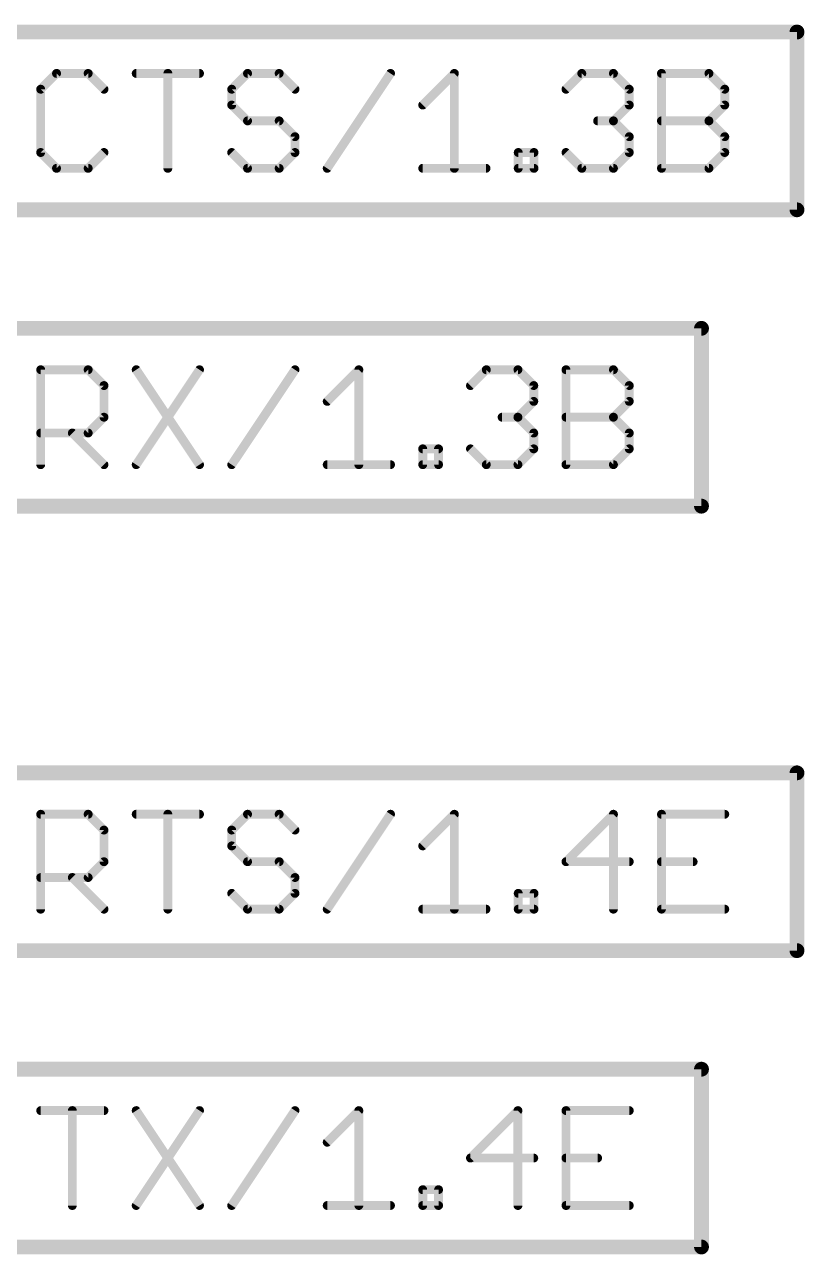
# Model space of a CAD drawing. Extents: x 0 to 388, y 0 to 261.
# Drawn here: x 335.36 to 348.73, y 186.31 to 207.39 of the extents above; entities that cross this region are included whole.
import ezdxf

# ---------------------------------------------------------------- set-up
doc = ezdxf.new("R2010")
doc.units = 0
doc.layers.add('95', color=251, linetype='CONTINUOUS')

msp = doc.modelspace()

# ---------------------------------------------------------------- linework, layer by layer
at = {"layer": '95'}
for points, const_width in [([(324.104, 207.264), (348.6048, 207.264)], 0.254), ([(348.6048, 207.264), (348.6048, 204.216)], 0.254), ([(335.9115, 206.5542), (335.6403, 206.283)], 0.1524), ([(336.4538, 206.5542), (335.9115, 206.5542)], 0.1524), ([(336.725, 206.283), (336.4538, 206.5542)], 0.1524), ([(337.2775, 206.5542), (338.3621, 206.5542)], 0.1524), ([(337.8198, 204.9272), (337.8198, 206.5542)], 0.1524), ([(339.1858, 206.5542), (338.9146, 206.283)], 0.1524), ([(339.7281, 206.5542), (339.1858, 206.5542)], 0.1524), ([(339.9993, 206.283), (339.7281, 206.5542)], 0.1524), ([(340.5518, 204.9272), (341.6364, 206.5542)], 0.1524), ([(342.1889, 206.0119), (342.7312, 206.5542)], 0.1524), ([(342.7312, 206.5542), (342.7312, 204.9272)], 0.1524), ([(344.6447, 206.283), (344.9158, 206.5542)], 0.1524), ([(344.9158, 206.5542), (345.4581, 206.5542)], 0.1524), ([(345.4581, 206.5542), (345.7293, 206.283)], 0.1524), ([(346.2818, 204.9272), (346.2818, 206.5542)], 0.1524), ([(346.2818, 206.5542), (347.0953, 206.5542)], 0.1524), ([(347.0953, 206.5542), (347.3665, 206.283)], 0.1524), ([(335.6403, 206.283), (335.6403, 205.1984)], 0.1524), ([(338.9146, 206.283), (338.9146, 206.0119)], 0.1524), ([(345.7293, 206.283), (345.7293, 206.0119)], 0.1524), ([(347.3665, 206.283), (347.3665, 206.0119)], 0.1524), ([(338.9146, 206.0119), (339.1858, 205.7407)], 0.1524), ([(345.7293, 206.0119), (345.4581, 205.7407)], 0.1524), ([(347.3665, 206.0119), (347.0953, 205.7407)], 0.1524), ([(339.1858, 205.7407), (339.7281, 205.7407)], 0.1524), ([(339.7281, 205.7407), (339.9993, 205.4695)], 0.1524), ([(345.4581, 205.7407), (345.187, 205.7407)], 0.1524), ([(345.4581, 205.7407), (345.7293, 205.4695)], 0.1524), ([(346.2818, 205.7407), (347.0953, 205.7407)], 0.1524), ([(347.0953, 205.7407), (347.3665, 205.4695)], 0.1524), ([(339.9993, 205.4695), (339.9993, 205.1984)], 0.1524), ([(345.7293, 205.4695), (345.7293, 205.1984)], 0.1524), ([(347.3665, 205.4695), (347.3665, 205.1984)], 0.1524), ([(335.6403, 205.1984), (335.9115, 204.9272)], 0.1524), ([(336.4538, 204.9272), (336.725, 205.1984)], 0.1524), ([(339.1858, 204.9272), (338.9146, 205.1984)], 0.1524), ([(339.9993, 205.1984), (339.7281, 204.9272)], 0.1524), ([(343.8261, 204.9272), (343.8261, 205.1984)], 0.1524), ([(343.8261, 205.1984), (344.0972, 205.1984)], 0.1524), ([(344.0972, 205.1984), (344.0972, 204.9272)], 0.1524), ([(344.9158, 204.9272), (344.6447, 205.1984)], 0.1524), ([(345.7293, 205.1984), (345.4581, 204.9272)], 0.1524), ([(347.3665, 205.1984), (347.0953, 204.9272)], 0.1524), ([(335.9115, 204.9272), (336.4538, 204.9272)], 0.1524), ([(339.7281, 204.9272), (339.1858, 204.9272)], 0.1524), ([(342.1889, 204.9272), (343.2736, 204.9272)], 0.1524), ([(344.0972, 204.9272), (343.8261, 204.9272)], 0.1524), ([(345.4581, 204.9272), (344.9158, 204.9272)], 0.1524), ([(347.0953, 204.9272), (346.2818, 204.9272)], 0.1524), ([(324.104, 204.216), (348.6048, 204.216)], 0.254), ([(324.104, 202.184), (346.9676, 202.184)], 0.254), ([(346.9676, 202.184), (346.9676, 199.136)], 0.254), ([(335.6403, 199.8472), (335.6403, 201.4742)], 0.1524), ([(335.6403, 201.4742), (336.4538, 201.4742)], 0.1524), ([(336.4538, 201.4742), (336.725, 201.203)], 0.1524), ([(337.2775, 201.4742), (338.3621, 199.8472)], 0.1524), ([(338.3621, 201.4742), (337.2775, 199.8472)], 0.1524), ([(338.9146, 199.8472), (339.9993, 201.4742)], 0.1524), ([(340.5518, 200.9319), (341.0941, 201.4742)], 0.1524), ([(341.0941, 201.4742), (341.0941, 199.8472)], 0.1524), ([(343.0075, 201.203), (343.2787, 201.4742)], 0.1524), ([(343.2787, 201.4742), (343.821, 201.4742)], 0.1524), ([(343.821, 201.4742), (344.0922, 201.203)], 0.1524), ([(344.6447, 199.8472), (344.6447, 201.4742)], 0.1524), ([(344.6447, 201.4742), (345.4581, 201.4742)], 0.1524), ([(345.4581, 201.4742), (345.7293, 201.203)], 0.1524), ([(336.725, 201.203), (336.725, 200.6607)], 0.1524), ([(344.0922, 201.203), (344.0922, 200.9319)], 0.1524), ([(345.7293, 201.203), (345.7293, 200.9319)], 0.1524), ([(344.0922, 200.9319), (343.821, 200.6607)], 0.1524), ([(345.7293, 200.9319), (345.4581, 200.6607)], 0.1524), ([(336.725, 200.6607), (336.4538, 200.3895)], 0.1524), ([(343.821, 200.6607), (343.5498, 200.6607)], 0.1524), ([(343.821, 200.6607), (344.0922, 200.3895)], 0.1524), ([(344.6447, 200.6607), (345.4581, 200.6607)], 0.1524), ([(345.4581, 200.6607), (345.7293, 200.3895)], 0.1524), ([(336.4538, 200.3895), (335.6403, 200.3895)], 0.1524), ([(336.1826, 200.3895), (336.725, 199.8472)], 0.1524), ([(344.0922, 200.3895), (344.0922, 200.1184)], 0.1524), ([(345.7293, 200.3895), (345.7293, 200.1184)], 0.1524), ([(342.1889, 199.8472), (342.1889, 200.1184)], 0.1524), ([(342.1889, 200.1184), (342.4601, 200.1184)], 0.1524), ([(342.4601, 200.1184), (342.4601, 199.8472)], 0.1524), ([(343.2787, 199.8472), (343.0075, 200.1184)], 0.1524), ([(344.0922, 200.1184), (343.821, 199.8472)], 0.1524), ([(345.7293, 200.1184), (345.4581, 199.8472)], 0.1524), ([(340.5518, 199.8472), (341.6364, 199.8472)], 0.1524), ([(342.4601, 199.8472), (342.1889, 199.8472)], 0.1524), ([(343.821, 199.8472), (343.2787, 199.8472)], 0.1524), ([(345.4581, 199.8472), (344.6447, 199.8472)], 0.1524), ([(324.104, 199.136), (346.9676, 199.136)], 0.254), ([(324.104, 194.564), (348.6048, 194.564)], 0.254), ([(348.6048, 194.564), (348.6048, 191.516)], 0.254), ([(335.6403, 192.2272), (335.6403, 193.8542)], 0.1524), ([(335.6403, 193.8542), (336.4538, 193.8542)], 0.1524), ([(336.4538, 193.8542), (336.725, 193.583)], 0.1524), ([(337.2775, 193.8542), (338.3621, 193.8542)], 0.1524), ([(337.8198, 192.2272), (337.8198, 193.8542)], 0.1524), ([(339.1858, 193.8542), (338.9146, 193.583)], 0.1524), ([(339.7281, 193.8542), (339.1858, 193.8542)], 0.1524), ([(339.9993, 193.583), (339.7281, 193.8542)], 0.1524), ([(340.5518, 192.2272), (341.6364, 193.8542)], 0.1524), ([(342.1889, 193.3119), (342.7312, 193.8542)], 0.1524), ([(342.7312, 193.8542), (342.7312, 192.2272)], 0.1524), ([(345.4581, 193.8542), (344.6447, 193.0407)], 0.1524), ([(345.4581, 192.2272), (345.4581, 193.8542)], 0.1524), ([(347.3665, 193.8542), (346.2818, 193.8542)], 0.1524), ([(346.2818, 193.8542), (346.2818, 192.2272)], 0.1524), ([(336.725, 193.583), (336.725, 193.0407)], 0.1524), ([(338.9146, 193.583), (338.9146, 193.3119)], 0.1524), ([(338.9146, 193.3119), (339.1858, 193.0407)], 0.1524), ([(336.725, 193.0407), (336.4538, 192.7695)], 0.1524), ([(339.1858, 193.0407), (339.7281, 193.0407)], 0.1524), ([(339.7281, 193.0407), (339.9993, 192.7695)], 0.1524), ([(344.6447, 193.0407), (345.7293, 193.0407)], 0.1524), ([(346.2818, 193.0407), (346.8241, 193.0407)], 0.1524), ([(336.4538, 192.7695), (335.6403, 192.7695)], 0.1524), ([(336.1826, 192.7695), (336.725, 192.2272)], 0.1524), ([(339.9993, 192.7695), (339.9993, 192.4984)], 0.1524), ([(339.1858, 192.2272), (338.9146, 192.4984)], 0.1524), ([(339.9993, 192.4984), (339.7281, 192.2272)], 0.1524), ([(343.8261, 192.2272), (343.8261, 192.4984)], 0.1524), ([(343.8261, 192.4984), (344.0972, 192.4984)], 0.1524), ([(344.0972, 192.4984), (344.0972, 192.2272)], 0.1524), ([(339.7281, 192.2272), (339.1858, 192.2272)], 0.1524), ([(342.1889, 192.2272), (343.2736, 192.2272)], 0.1524), ([(344.0972, 192.2272), (343.8261, 192.2272)], 0.1524), ([(346.2818, 192.2272), (347.3665, 192.2272)], 0.1524), ([(324.104, 191.516), (348.6048, 191.516)], 0.254), ([(324.104, 189.484), (346.9676, 189.484)], 0.254), ([(346.9676, 189.484), (346.9676, 186.436)], 0.254), ([(335.6403, 188.7742), (336.725, 188.7742)], 0.1524), ([(336.1826, 187.1472), (336.1826, 188.7742)], 0.1524), ([(337.2775, 188.7742), (338.3621, 187.1472)], 0.1524), ([(338.3621, 188.7742), (337.2775, 187.1472)], 0.1524), ([(338.9146, 187.1472), (339.9993, 188.7742)], 0.1524), ([(340.5518, 188.2319), (341.0941, 188.7742)], 0.1524), ([(341.0941, 188.7742), (341.0941, 187.1472)], 0.1524), ([(343.821, 188.7742), (343.0075, 187.9607)], 0.1524), ([(343.821, 187.1472), (343.821, 188.7742)], 0.1524), ([(345.7293, 188.7742), (344.6447, 188.7742)], 0.1524), ([(344.6447, 188.7742), (344.6447, 187.1472)], 0.1524), ([(343.0075, 187.9607), (344.0922, 187.9607)], 0.1524), ([(344.6447, 187.9607), (345.187, 187.9607)], 0.1524), ([(342.1889, 187.1472), (342.1889, 187.4184)], 0.1524), ([(342.1889, 187.4184), (342.4601, 187.4184)], 0.1524), ([(342.4601, 187.4184), (342.4601, 187.1472)], 0.1524), ([(340.5518, 187.1472), (341.6364, 187.1472)], 0.1524), ([(342.4601, 187.1472), (342.1889, 187.1472)], 0.1524), ([(344.6447, 187.1472), (345.7293, 187.1472)], 0.1524), ([(324.104, 186.436), (346.9676, 186.436)], 0.254)]:
    msp.add_lwpolyline(points, dxfattribs=dict(at, const_width=const_width))
for points, const_width in [([(348.6683, 207.264, 1), (348.5413, 207.264)], 0.127), ([(348.6048, 207.2005, 1), (348.6048, 207.3275)], 0.127), ([(335.9115, 206.5923, 1), (335.9115, 206.5161)], 0.0762), ([(335.9384, 206.5272, 1), (335.8845, 206.5811)], 0.0762), ([(336.4807, 206.5811, 1), (336.4268, 206.5272)], 0.0762), ([(336.4538, 206.5161, 1), (336.4538, 206.5923)], 0.0762), ([(337.2775, 206.5923, 1), (337.2775, 206.5161)], 0.0762), ([(337.8579, 206.5542, 1), (337.7817, 206.5542)], 0.0762), ([(338.3621, 206.5161, 1), (338.3621, 206.5923)], 0.0762), ([(339.1858, 206.5923, 1), (339.1858, 206.5161)], 0.0762), ([(339.2127, 206.5272, 1), (339.1588, 206.5811)], 0.0762), ([(339.755, 206.5811, 1), (339.7012, 206.5272)], 0.0762), ([(339.7281, 206.5161, 1), (339.7281, 206.5923)], 0.0762), ([(341.6681, 206.5331, 1), (341.6047, 206.5753)], 0.0762), ([(342.7693, 206.5542, 1), (342.6931, 206.5542)], 0.0762), ([(342.7582, 206.5272, 1), (342.7043, 206.5811)], 0.0762), ([(344.9158, 206.5923, 1), (344.9158, 206.5161)], 0.0762), ([(344.9428, 206.5272, 1), (344.8889, 206.5811)], 0.0762), ([(345.4851, 206.5811, 1), (345.4312, 206.5272)], 0.0762), ([(345.4581, 206.5161, 1), (345.4581, 206.5923)], 0.0762), ([(346.3199, 206.5542, 1), (346.2437, 206.5542)], 0.0762), ([(346.2818, 206.5923, 1), (346.2818, 206.5161)], 0.0762), ([(347.1222, 206.5811, 1), (347.0684, 206.5272)], 0.0762), ([(347.0953, 206.5161, 1), (347.0953, 206.5923)], 0.0762), ([(335.6784, 206.283, 1), (335.6022, 206.283)], 0.0762), ([(335.6134, 206.31, 1), (335.6672, 206.2561)], 0.0762), ([(336.698, 206.2561, 1), (336.7519, 206.31)], 0.0762), ([(338.9527, 206.283, 1), (338.8765, 206.283)], 0.0762), ([(338.8877, 206.31, 1), (338.9415, 206.2561)], 0.0762), ([(339.9723, 206.2561, 1), (340.0262, 206.31)], 0.0762), ([(344.6177, 206.31, 1), (344.6716, 206.2561)], 0.0762), ([(345.7674, 206.283, 1), (345.6912, 206.283)], 0.0762), ([(345.7024, 206.2561, 1), (345.7563, 206.31)], 0.0762), ([(347.4046, 206.283, 1), (347.3284, 206.283)], 0.0762), ([(347.3395, 206.2561, 1), (347.3934, 206.31)], 0.0762), ([(338.9415, 206.0388, 1), (338.8877, 205.9849)], 0.0762), ([(338.8765, 206.0119, 1), (338.9527, 206.0119)], 0.0762), ([(342.162, 206.0388, 1), (342.2159, 205.9849)], 0.0762), ([(345.6912, 206.0119, 1), (345.7674, 206.0119)], 0.0762), ([(345.7563, 205.9849, 1), (345.7024, 206.0388)], 0.0762), ([(347.3284, 206.0119, 1), (347.4046, 206.0119)], 0.0762), ([(347.3934, 205.9849, 1), (347.3395, 206.0388)], 0.0762), ([(339.1858, 205.7788, 1), (339.1858, 205.7026)], 0.0762), ([(339.1588, 205.7138, 1), (339.2127, 205.7676)], 0.0762), ([(339.755, 205.7676, 1), (339.7012, 205.7138)], 0.0762), ([(339.7281, 205.7026, 1), (339.7281, 205.7788)], 0.0762), ([(345.187, 205.7788, 1), (345.187, 205.7026)], 0.0762), ([(345.4851, 205.7676, 1), (345.4312, 205.7138)], 0.0762), ([(345.4312, 205.7676, 1), (345.4851, 205.7138)], 0.0762), ([(345.4581, 205.7026, 1), (345.4581, 205.7788)], 0.0762), ([(346.2818, 205.7788, 1), (346.2818, 205.7026)], 0.0762), ([(347.1222, 205.7676, 1), (347.0684, 205.7138)], 0.0762), ([(347.0684, 205.7676, 1), (347.1222, 205.7138)], 0.0762), ([(347.0953, 205.7026, 1), (347.0953, 205.7788)], 0.0762), ([(340.0374, 205.4695, 1), (339.9612, 205.4695)], 0.0762), ([(339.9723, 205.4426, 1), (340.0262, 205.4965)], 0.0762), ([(345.7674, 205.4695, 1), (345.6912, 205.4695)], 0.0762), ([(345.7024, 205.4426, 1), (345.7563, 205.4965)], 0.0762), ([(347.4046, 205.4695, 1), (347.3284, 205.4695)], 0.0762), ([(347.3395, 205.4426, 1), (347.3934, 205.4965)], 0.0762), ([(335.6672, 205.2253, 1), (335.6134, 205.1714)], 0.0762), ([(335.6022, 205.1984, 1), (335.6784, 205.1984)], 0.0762), ([(336.7519, 205.1714, 1), (336.698, 205.2253)], 0.0762), ([(338.9415, 205.2253, 1), (338.8877, 205.1714)], 0.0762), ([(339.9612, 205.1984, 1), (340.0374, 205.1984)], 0.0762), ([(340.0262, 205.1714, 1), (339.9723, 205.2253)], 0.0762), ([(343.8642, 205.1984, 1), (343.788, 205.1984)], 0.0762), ([(343.8261, 205.2365, 1), (343.8261, 205.1603)], 0.0762), ([(344.1353, 205.1984, 1), (344.0591, 205.1984)], 0.0762), ([(344.0972, 205.1603, 1), (344.0972, 205.2365)], 0.0762), ([(344.6716, 205.2253, 1), (344.6177, 205.1714)], 0.0762), ([(345.6912, 205.1984, 1), (345.7674, 205.1984)], 0.0762), ([(345.7563, 205.1714, 1), (345.7024, 205.2253)], 0.0762), ([(347.3284, 205.1984, 1), (347.4046, 205.1984)], 0.0762), ([(347.3934, 205.1714, 1), (347.3395, 205.2253)], 0.0762), ([(335.9115, 204.9653, 1), (335.9115, 204.8891)], 0.0762), ([(335.8845, 204.9003, 1), (335.9384, 204.9541)], 0.0762), ([(336.4268, 204.9541, 1), (336.4807, 204.9003)], 0.0762), ([(336.4538, 204.8891, 1), (336.4538, 204.9653)], 0.0762), ([(337.7817, 204.9272, 1), (337.8579, 204.9272)], 0.0762), ([(339.1858, 204.9653, 1), (339.1858, 204.8891)], 0.0762), ([(339.1588, 204.9003, 1), (339.2127, 204.9541)], 0.0762), ([(339.7012, 204.9541, 1), (339.755, 204.9003)], 0.0762), ([(339.7281, 204.8891, 1), (339.7281, 204.9653)], 0.0762), ([(340.5201, 204.9483, 1), (340.5835, 204.9061)], 0.0762), ([(342.1889, 204.9653, 1), (342.1889, 204.8891)], 0.0762), ([(342.6931, 204.9272, 1), (342.7693, 204.9272)], 0.0762), ([(343.2736, 204.8891, 1), (343.2736, 204.9653)], 0.0762), ([(343.8261, 204.9653, 1), (343.8261, 204.8891)], 0.0762), ([(343.788, 204.9272, 1), (343.8642, 204.9272)], 0.0762), ([(344.0591, 204.9272, 1), (344.1353, 204.9272)], 0.0762), ([(344.0972, 204.8891, 1), (344.0972, 204.9653)], 0.0762), ([(344.9158, 204.9653, 1), (344.9158, 204.8891)], 0.0762), ([(344.8889, 204.9003, 1), (344.9428, 204.9541)], 0.0762), ([(345.4312, 204.9541, 1), (345.4851, 204.9003)], 0.0762), ([(345.4581, 204.8891, 1), (345.4581, 204.9653)], 0.0762), ([(346.2818, 204.9653, 1), (346.2818, 204.8891)], 0.0762), ([(346.2437, 204.9272, 1), (346.3199, 204.9272)], 0.0762), ([(347.0684, 204.9541, 1), (347.1222, 204.9003)], 0.0762), ([(347.0953, 204.8891, 1), (347.0953, 204.9653)], 0.0762), ([(348.6048, 204.1525, 1), (348.6048, 204.2795)], 0.127), ([(348.5413, 204.216, 1), (348.6683, 204.216)], 0.127), ([(347.0311, 202.184, 1), (346.9042, 202.184)], 0.127), ([(346.9676, 202.1205, 1), (346.9676, 202.2475)], 0.127), ([(335.6784, 201.4742, 1), (335.6022, 201.4742)], 0.0762), ([(335.6403, 201.5123, 1), (335.6403, 201.4361)], 0.0762), ([(336.4807, 201.5011, 1), (336.4268, 201.4472)], 0.0762), ([(336.4538, 201.4361, 1), (336.4538, 201.5123)], 0.0762), ([(337.3092, 201.4953, 1), (337.2457, 201.4531)], 0.0762), ([(338.3938, 201.4531, 1), (338.3304, 201.4953)], 0.0762), ([(340.031, 201.4531, 1), (339.9676, 201.4953)], 0.0762), ([(341.1322, 201.4742, 1), (341.056, 201.4742)], 0.0762), ([(341.121, 201.4472, 1), (341.0671, 201.5011)], 0.0762), ([(343.2787, 201.5123, 1), (343.2787, 201.4361)], 0.0762), ([(343.3056, 201.4472, 1), (343.2517, 201.5011)], 0.0762), ([(343.8479, 201.5011, 1), (343.7941, 201.4472)], 0.0762), ([(343.821, 201.4361, 1), (343.821, 201.5123)], 0.0762), ([(344.6828, 201.4742, 1), (344.6066, 201.4742)], 0.0762), ([(344.6447, 201.5123, 1), (344.6447, 201.4361)], 0.0762), ([(345.4851, 201.5011, 1), (345.4312, 201.4472)], 0.0762), ([(345.4581, 201.4361, 1), (345.4581, 201.5123)], 0.0762), ([(336.7631, 201.203, 1), (336.6869, 201.203)], 0.0762), ([(336.698, 201.1761, 1), (336.7519, 201.23)], 0.0762), ([(342.9806, 201.23, 1), (343.0344, 201.1761)], 0.0762), ([(344.1303, 201.203, 1), (344.0541, 201.203)], 0.0762), ([(344.0652, 201.1761, 1), (344.1191, 201.23)], 0.0762), ([(345.7674, 201.203, 1), (345.6912, 201.203)], 0.0762), ([(345.7024, 201.1761, 1), (345.7563, 201.23)], 0.0762), ([(340.5248, 200.9588, 1), (340.5787, 200.9049)], 0.0762), ([(344.0541, 200.9319, 1), (344.1303, 200.9319)], 0.0762), ([(344.1191, 200.9049, 1), (344.0652, 200.9588)], 0.0762), ([(345.6912, 200.9319, 1), (345.7674, 200.9319)], 0.0762), ([(345.7563, 200.9049, 1), (345.7024, 200.9588)], 0.0762), ([(336.7519, 200.6338, 1), (336.698, 200.6876)], 0.0762), ([(343.5498, 200.6988, 1), (343.5498, 200.6226)], 0.0762), ([(343.8479, 200.6876, 1), (343.794, 200.6338)], 0.0762), ([(343.794, 200.6876, 1), (343.8479, 200.6338)], 0.0762), ([(343.821, 200.6226, 1), (343.821, 200.6988)], 0.0762), ([(344.6447, 200.6988, 1), (344.6447, 200.6226)], 0.0762), ([(345.4851, 200.6876, 1), (345.4312, 200.6338)], 0.0762), ([(345.4312, 200.6876, 1), (345.4851, 200.6338)], 0.0762), ([(345.4581, 200.6226, 1), (345.4581, 200.6988)], 0.0762), ([(336.6869, 200.6607, 1), (336.7631, 200.6607)], 0.0762), ([(335.6403, 200.4276, 1), (335.6403, 200.3514)], 0.0762), ([(336.2096, 200.4165, 1), (336.1557, 200.3626)], 0.0762), ([(336.4268, 200.4165, 1), (336.4807, 200.3626)], 0.0762), ([(336.4538, 200.3514, 1), (336.4538, 200.4276)], 0.0762), ([(344.1303, 200.3895, 1), (344.0541, 200.3895)], 0.0762), ([(344.0652, 200.3626, 1), (344.1191, 200.4165)], 0.0762), ([(345.7674, 200.3895, 1), (345.6912, 200.3895)], 0.0762), ([(345.7024, 200.3626, 1), (345.7563, 200.4165)], 0.0762), ([(342.227, 200.1184, 1), (342.1508, 200.1184)], 0.0762), ([(342.1889, 200.1565, 1), (342.1889, 200.0803)], 0.0762), ([(342.4982, 200.1184, 1), (342.422, 200.1184)], 0.0762), ([(342.4601, 200.0803, 1), (342.4601, 200.1565)], 0.0762), ([(343.0344, 200.1453, 1), (342.9806, 200.0914)], 0.0762), ([(344.0541, 200.1184, 1), (344.1303, 200.1184)], 0.0762), ([(344.1191, 200.0914, 1), (344.0652, 200.1453)], 0.0762), ([(345.6912, 200.1184, 1), (345.7674, 200.1184)], 0.0762), ([(345.7563, 200.0914, 1), (345.7024, 200.1453)], 0.0762), ([(335.6022, 199.8472, 1), (335.6784, 199.8472)], 0.0762), ([(336.698, 199.8203, 1), (336.7519, 199.8741)], 0.0762), ([(337.2457, 199.8683, 1), (337.3092, 199.8261)], 0.0762), ([(338.3304, 199.8261, 1), (338.3938, 199.8683)], 0.0762), ([(338.8829, 199.8683, 1), (338.9463, 199.8261)], 0.0762), ([(340.5518, 199.8853, 1), (340.5518, 199.8091)], 0.0762), ([(341.056, 199.8472, 1), (341.1322, 199.8472)], 0.0762), ([(341.6364, 199.8091, 1), (341.6364, 199.8853)], 0.0762), ([(342.1889, 199.8853, 1), (342.1889, 199.8091)], 0.0762), ([(342.1508, 199.8472, 1), (342.227, 199.8472)], 0.0762), ([(342.422, 199.8472, 1), (342.4982, 199.8472)], 0.0762), ([(342.4601, 199.8091, 1), (342.4601, 199.8853)], 0.0762), ([(343.2787, 199.8853, 1), (343.2787, 199.8091)], 0.0762), ([(343.2517, 199.8203, 1), (343.3056, 199.8741)], 0.0762), ([(343.7941, 199.8741, 1), (343.8479, 199.8203)], 0.0762), ([(343.821, 199.8091, 1), (343.821, 199.8853)], 0.0762), ([(344.6447, 199.8853, 1), (344.6447, 199.8091)], 0.0762), ([(344.6066, 199.8472, 1), (344.6828, 199.8472)], 0.0762), ([(345.4312, 199.8741, 1), (345.4851, 199.8203)], 0.0762), ([(345.4581, 199.8091, 1), (345.4581, 199.8853)], 0.0762), ([(346.9676, 199.0725, 1), (346.9676, 199.1995)], 0.127), ([(346.9042, 199.136, 1), (347.0311, 199.136)], 0.127), ([(348.6683, 194.564, 1), (348.5413, 194.564)], 0.127), ([(348.6048, 194.5005, 1), (348.6048, 194.6275)], 0.127), ([(335.6784, 193.8542, 1), (335.6022, 193.8542)], 0.0762), ([(335.6403, 193.8923, 1), (335.6403, 193.8161)], 0.0762), ([(336.4807, 193.8811, 1), (336.4268, 193.8272)], 0.0762), ([(336.4538, 193.8161, 1), (336.4538, 193.8923)], 0.0762), ([(337.2775, 193.8923, 1), (337.2775, 193.8161)], 0.0762), ([(337.8579, 193.8542, 1), (337.7817, 193.8542)], 0.0762), ([(338.3621, 193.8161, 1), (338.3621, 193.8923)], 0.0762), ([(339.1858, 193.8923, 1), (339.1858, 193.8161)], 0.0762), ([(339.2127, 193.8272, 1), (339.1588, 193.8811)], 0.0762), ([(339.755, 193.8811, 1), (339.7012, 193.8272)], 0.0762), ([(339.7281, 193.8161, 1), (339.7281, 193.8923)], 0.0762), ([(341.6681, 193.8331, 1), (341.6047, 193.8753)], 0.0762), ([(342.7693, 193.8542, 1), (342.6931, 193.8542)], 0.0762), ([(342.7582, 193.8272, 1), (342.7043, 193.8811)], 0.0762), ([(345.4962, 193.8542, 1), (345.42, 193.8542)], 0.0762), ([(345.4851, 193.8272, 1), (345.4312, 193.8811)], 0.0762), ([(346.2818, 193.8923, 1), (346.2818, 193.8161)], 0.0762), ([(346.3199, 193.8542, 1), (346.2437, 193.8542)], 0.0762), ([(347.3665, 193.8161, 1), (347.3665, 193.8923)], 0.0762), ([(336.7631, 193.583, 1), (336.6869, 193.583)], 0.0762), ([(336.698, 193.5561, 1), (336.7519, 193.61)], 0.0762), ([(338.9527, 193.583, 1), (338.8765, 193.583)], 0.0762), ([(338.8877, 193.61, 1), (338.9415, 193.5561)], 0.0762), ([(339.9723, 193.5561, 1), (340.0262, 193.61)], 0.0762), ([(338.9415, 193.3388, 1), (338.8877, 193.2849)], 0.0762), ([(338.8765, 193.3119, 1), (338.9527, 193.3119)], 0.0762), ([(342.162, 193.3388, 1), (342.2159, 193.2849)], 0.0762), ([(336.7519, 193.0138, 1), (336.698, 193.0676)], 0.0762), ([(339.1858, 193.0788, 1), (339.1858, 193.0026)], 0.0762), ([(339.755, 193.0676, 1), (339.7012, 193.0138)], 0.0762), ([(339.7281, 193.0026, 1), (339.7281, 193.0788)], 0.0762), ([(344.6447, 193.0788, 1), (344.6447, 193.0026)], 0.0762), ([(345.7293, 193.0026, 1), (345.7293, 193.0788)], 0.0762), ([(346.2818, 193.0788, 1), (346.2818, 193.0026)], 0.0762), ([(346.8241, 193.0026, 1), (346.8241, 193.0788)], 0.0762), ([(336.6869, 193.0407, 1), (336.7631, 193.0407)], 0.0762), ([(339.1588, 193.0138, 1), (339.2127, 193.0676)], 0.0762), ([(344.6177, 193.0676, 1), (344.6716, 193.0138)], 0.0762), ([(335.6403, 192.8076, 1), (335.6403, 192.7314)], 0.0762), ([(336.2096, 192.7965, 1), (336.1557, 192.7426)], 0.0762), ([(336.4268, 192.7965, 1), (336.4807, 192.7426)], 0.0762), ([(336.4538, 192.7314, 1), (336.4538, 192.8076)], 0.0762), ([(340.0374, 192.7695, 1), (339.9612, 192.7695)], 0.0762), ([(339.9723, 192.7426, 1), (340.0262, 192.7965)], 0.0762), ([(338.9415, 192.5253, 1), (338.8877, 192.4714)], 0.0762), ([(339.9612, 192.4984, 1), (340.0374, 192.4984)], 0.0762), ([(340.0262, 192.4714, 1), (339.9723, 192.5253)], 0.0762), ([(343.8642, 192.4984, 1), (343.788, 192.4984)], 0.0762), ([(343.8261, 192.5365, 1), (343.8261, 192.4603)], 0.0762), ([(344.1353, 192.4984, 1), (344.0591, 192.4984)], 0.0762), ([(344.0972, 192.4603, 1), (344.0972, 192.5365)], 0.0762), ([(336.698, 192.2003, 1), (336.7519, 192.2541)], 0.0762), ([(339.1858, 192.2653, 1), (339.1858, 192.1891)], 0.0762), ([(339.1588, 192.2003, 1), (339.2127, 192.2541)], 0.0762), ([(339.7012, 192.2541, 1), (339.755, 192.2003)], 0.0762), ([(339.7281, 192.1891, 1), (339.7281, 192.2653)], 0.0762), ([(340.5201, 192.2483, 1), (340.5835, 192.2061)], 0.0762), ([(342.1889, 192.2653, 1), (342.1889, 192.1891)], 0.0762), ([(343.2736, 192.1891, 1), (343.2736, 192.2653)], 0.0762), ([(343.8261, 192.2653, 1), (343.8261, 192.1891)], 0.0762), ([(344.0972, 192.1891, 1), (344.0972, 192.2653)], 0.0762), ([(346.2818, 192.2653, 1), (346.2818, 192.1891)], 0.0762), ([(347.3665, 192.1891, 1), (347.3665, 192.2653)], 0.0762), ([(335.6022, 192.2272, 1), (335.6784, 192.2272)], 0.0762), ([(337.7817, 192.2272, 1), (337.8579, 192.2272)], 0.0762), ([(342.6931, 192.2272, 1), (342.7693, 192.2272)], 0.0762), ([(343.788, 192.2272, 1), (343.8642, 192.2272)], 0.0762), ([(344.0591, 192.2272, 1), (344.1353, 192.2272)], 0.0762), ([(345.42, 192.2272, 1), (345.4962, 192.2272)], 0.0762), ([(346.2437, 192.2272, 1), (346.3199, 192.2272)], 0.0762), ([(348.6048, 191.4525, 1), (348.6048, 191.5795)], 0.127), ([(348.5413, 191.516, 1), (348.6683, 191.516)], 0.127), ([(347.0311, 189.484, 1), (346.9042, 189.484)], 0.127), ([(346.9676, 189.4205, 1), (346.9676, 189.5475)], 0.127), ([(335.6403, 188.8123, 1), (335.6403, 188.7361)], 0.0762), ([(336.2207, 188.7742, 1), (336.1445, 188.7742)], 0.0762), ([(336.725, 188.7361, 1), (336.725, 188.8123)], 0.0762), ([(337.3092, 188.7953, 1), (337.2457, 188.7531)], 0.0762), ([(338.3938, 188.7531, 1), (338.3304, 188.7953)], 0.0762), ([(340.031, 188.7531, 1), (339.9676, 188.7953)], 0.0762), ([(341.1322, 188.7742, 1), (341.056, 188.7742)], 0.0762), ([(341.121, 188.7472, 1), (341.0671, 188.8011)], 0.0762), ([(343.8591, 188.7742, 1), (343.7829, 188.7742)], 0.0762), ([(343.8479, 188.7472, 1), (343.794, 188.8011)], 0.0762), ([(344.6447, 188.8123, 1), (344.6447, 188.7361)], 0.0762), ([(344.6828, 188.7742, 1), (344.6066, 188.7742)], 0.0762), ([(345.7293, 188.7361, 1), (345.7293, 188.8123)], 0.0762), ([(340.5248, 188.2588, 1), (340.5787, 188.2049)], 0.0762), ([(343.0075, 187.9988, 1), (343.0075, 187.9226)], 0.0762), ([(342.9806, 187.9876, 1), (343.0344, 187.9338)], 0.0762), ([(344.0922, 187.9226, 1), (344.0922, 187.9988)], 0.0762), ([(344.6447, 187.9988, 1), (344.6447, 187.9226)], 0.0762), ([(345.187, 187.9226, 1), (345.187, 187.9988)], 0.0762), ([(342.227, 187.4184, 1), (342.1508, 187.4184)], 0.0762), ([(342.1889, 187.4565, 1), (342.1889, 187.3803)], 0.0762), ([(342.4982, 187.4184, 1), (342.422, 187.4184)], 0.0762), ([(342.4601, 187.3803, 1), (342.4601, 187.4565)], 0.0762), ([(340.5518, 187.1853, 1), (340.5518, 187.1091)], 0.0762), ([(341.6364, 187.1091, 1), (341.6364, 187.1853)], 0.0762), ([(342.1889, 187.1853, 1), (342.1889, 187.1091)], 0.0762), ([(342.4601, 187.1091, 1), (342.4601, 187.1853)], 0.0762), ([(344.6447, 187.1853, 1), (344.6447, 187.1091)], 0.0762), ([(345.7293, 187.1091, 1), (345.7293, 187.1853)], 0.0762), ([(336.1445, 187.1472, 1), (336.2207, 187.1472)], 0.0762), ([(337.2457, 187.1683, 1), (337.3092, 187.1261)], 0.0762), ([(338.3304, 187.1261, 1), (338.3938, 187.1683)], 0.0762), ([(338.8829, 187.1683, 1), (338.9463, 187.1261)], 0.0762), ([(341.056, 187.1472, 1), (341.1322, 187.1472)], 0.0762), ([(342.1508, 187.1472, 1), (342.227, 187.1472)], 0.0762), ([(342.422, 187.1472, 1), (342.4982, 187.1472)], 0.0762), ([(343.7829, 187.1472, 1), (343.8591, 187.1472)], 0.0762), ([(344.6066, 187.1472, 1), (344.6828, 187.1472)], 0.0762), ([(346.9042, 186.436, 1), (347.0311, 186.436)], 0.127), ([(346.9676, 186.3725, 1), (346.9676, 186.4995)], 0.127)]:
    msp.add_lwpolyline(points, format="xyb", dxfattribs=dict(at, const_width=const_width))

doc.saveas('drawing.dxf')
